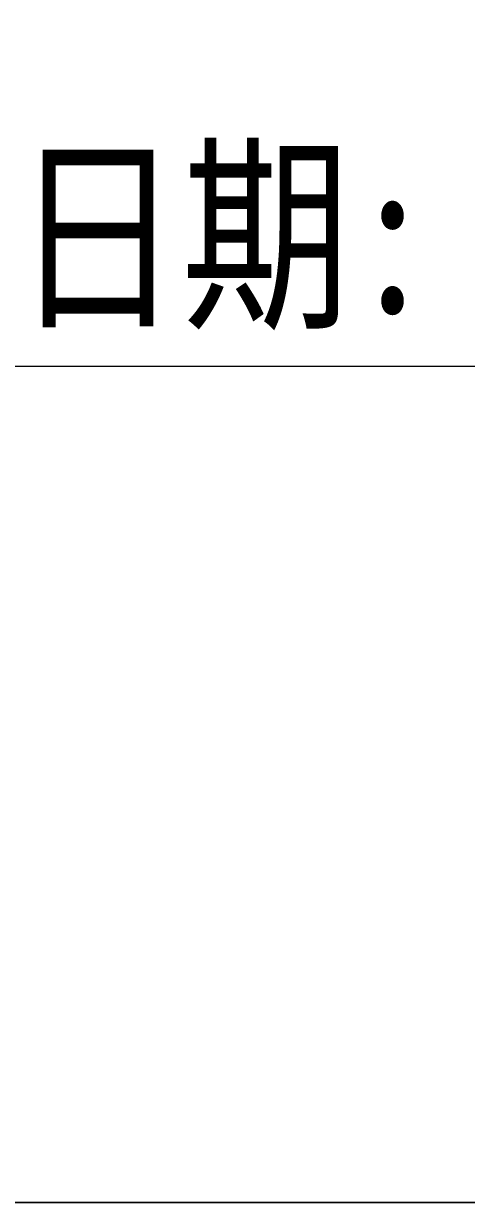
# Model space of a CAD drawing. Header units: millimetres. Extents: x -50270 to 104182, y -50696 to 36415.
# Drawn here: x -49335.96 to -49321.64, y 35369.63 to 35407.69 of the extents above; entities that cross this region are included whole.
import ezdxf
from ezdxf.enums import TextEntityAlignment as Align

# ---------------------------------------------------------------- set-up
doc = ezdxf.new("R2010")
doc.units = ezdxf.units.MM
doc.header["$LTSCALE"] = 0.5
doc.layers.add('图\\M+19E79\\M+195B6\\M+18E9A', color=7, linetype='Continuous')
doc.layers.add('图框', color=7, linetype='Continuous', lineweight=18)
doc.layers.add('打印', color=7, linetype='Continuous', lineweight=15, plot=False)
doc.layers.add('打印-禁用', color=7, linetype='Continuous', lineweight=15, plot=False)
doc.styles.add('国标', font='simfang.ttf', dxfattribs={"width": 0.8})

# ---------------------------------------------------------------- blocks, each defined once
blk = doc.blocks.new('GZDEH零件A3图框V01版')
at = {"layer": '图框', "linetype": 'Continuous'}
blk.add_line((2882.49, -1832.961), (3272.49, -1832.961), dxfattribs=at)
at = {"layer": '打印-禁用', "linetype": 'Continuous'}
blk.add_line((2857.49, -1846.461), (3277.49, -1846.461), dxfattribs=at)
at = {"layer": '图\\M+19E79\\M+195B6\\M+18E9A', "color": 9, "style": '国标', "width": 0.8}
blk.add_text('日期:', height=2.5, dxfattribs=at).set_placement((3117.713, -1832.097), align=Align.CENTER)
blk = doc.blocks.new('DEH A3')
at = {"layer": '图框'}
blk.add_blockref('GZDEH零件A3图框V01版', (-2857.49, 1846.461), dxfattribs=at)

msp = doc.modelspace()

# ---------------------------------------------------------------- linework, layer by layer
at = {"layer": '打印'}
msp.add_lwpolyline([(-49849.933, 35963.626), (-49009.933, 35963.626), (-49009.933, 35369.626), (-49849.933, 35369.626)], close=True, dxfattribs=at)

# ---------------------------------------------------------------- block references
at = {"layer": '图框', "xscale": 2, "yscale": 2, "zscale": 2}
msp.add_blockref('DEH A3', (-49849.933, 35369.626), dxfattribs=at)

doc.saveas('drawing.dxf')
